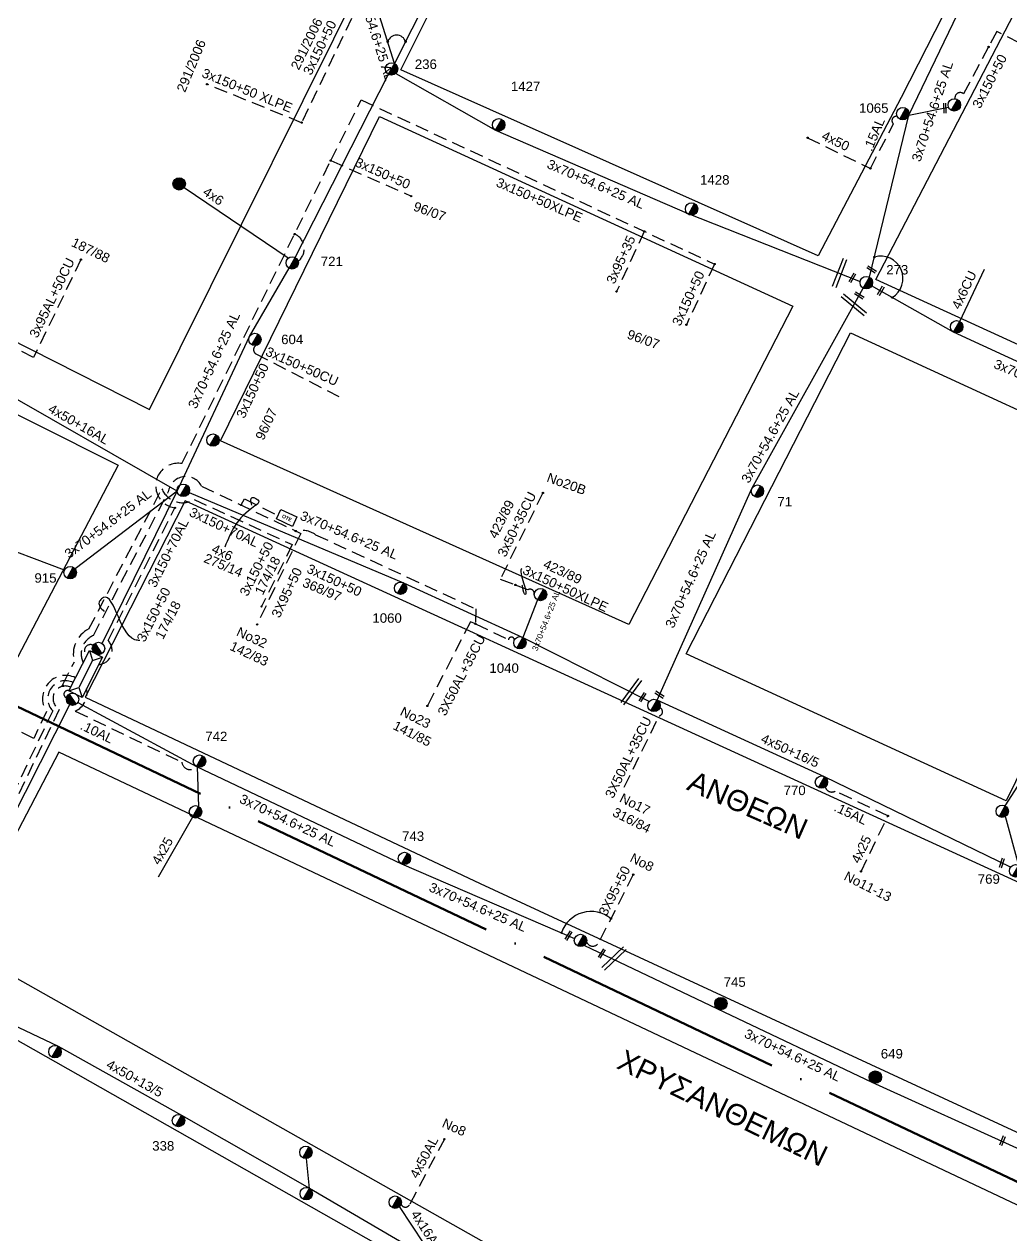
# Model space of a CAD drawing. Header units: millimetres. Extents: x 1020 to 3238, y 796 to 1818.
# Drawn here: x 1740.6 to 1928.1, y 1105.9 to 1335.8 of the extents above; entities that cross this region are included whole.
import ezdxf
from ezdxf.enums import TextEntityAlignment as Align

# ---------------------------------------------------------------- set-up
doc = ezdxf.new("R2010")
doc.units = ezdxf.units.MM
doc.linetypes.add('ACAD_ISO04W100', pattern=[30, 24, -3, 0, -3])
doc.linetypes.add('DASHED', pattern=[19.05, 12.7, -6.35])
for name, color, linetype, lineweight in [('.10AL', 7, 'Continuous', 30), ('.15', 7, 'Continuous', 30), ('.15AL', 7, 'DASHED', 30), ('3x150+50', 7, 'Continuous', 30), ('3x150+50 XLPE', 7, 'SYN_LINE', 30), ('3x150+70AL', 7, 'DASHED', 30), ('3x70+54.6+25 AL', 7, 'SYN_LINE', 30), ('3x95+35', 7, 'Continuous', 30), ('3X95+50', 7, 'Continuous', 30), ('3x95AL+50CU', 7, 'Continuous', 30), ('4x16AL', 7, 'Continuous', 30), ('4x25', 7, 'Continuous', 30), ('4x50', 7, 'Continuous', 30), ('4x50+13_5', 7, 'Continuous', 30), ('4x50+16_5', 7, 'Continuous', 30), ('4x50+16AL', 7, 'Continuous', 30), ('4x50AL', 7, 'Continuous', 30), ('4x6', 7, 'SYN_LINE', 30), ('4x6CU', 7, 'Continuous', 30), ('Υπόβαθρο ΔΕΗ', 7, 'Continuous', 30)]:
    doc.layers.add(name, color=color, linetype=linetype, lineweight=lineweight)
for name, color, linetype in [('3x50+35CU', 7, 'Continuous'), ('3X50AL+35CU', 7, 'Continuous'), ('Pillar OTE', 7, 'Continuous'), ('text οδών', 7, 'Continuous'), ('text_kalodion', 7, 'Continuous'), ('Καλώδια ΧΤ   3x150AL+50XLPE', 7, 'DASHED'), ('Μηχανική τομή', 7, 'Continuous'), ('Στύλος Ξύλινος', 7, 'Continuous'), ('Στύλος Ξύλινος @ 1', 7, 'Continuous'), ('Στύλος ΦΜ', 7, 'Continuous'), ('Στύλος ΦΜ @ 1', 7, 'Continuous'), ('Συνδέσεις', 7, 'Continuous'), ('Τομή', 7, 'Continuous'), ('Υποσταθμός εναέριος 2 στύλων', 7, 'Continuous'), ('Υποσταθμός πόλεως', 7, 'Continuous')]:
    doc.layers.add(name, color=color, linetype=linetype)
doc.styles.add('arial', font='arial.ttf')
doc.styles.get("Standard").update_dxf_attribs({"font": 'arial.ttf'})
doc.linetypes.add('SYN_LINE', pattern='A,0.5,-0.0001,["/\\/\\/\\/",Standard,S=0.1,R=0,X=0,Y=-0.05],-0.25', length=0.7501)

# ---------------------------------------------------------------- blocks, each defined once
blk = doc.blocks.new('ΥΠΑΡΧΩΝ ΤΣΙΜΕΝΤΕΝΙΟΣ ΣΤΥΛΟΣ')
at = {"layer": 'Στύλος ΦΜ'}
blk.add_hatch(color=7, dxfattribs=at).paths.add_polyline_path([(-1.29, -2.28, 0.574793), (2.62, 0, 0.268822), (1.3, 2.27)])
at = {"layer": 'Στύλος ΦΜ', "color": 7}
blk.add_line((-1.29, -2.28), (1.3, 2.27), dxfattribs=at)
blk.add_circle((0, 0), 2.62, dxfattribs=at)
at = {"layer": 'Στύλος ΦΜ', "flags": 4}
for tag, p in [('ΑΡΙΘΜΟΣ', (-4.68, 8.05)), ('ΤΥΠΟΣ', (-4.91, 3.03))]:
    blk.add_attdef(tag, p, '', height=4, dxfattribs=at)
blk = doc.blocks.new('ΥΠΑΡΧΩΝ ΞΥΛΙΝΟΣ ΣΤΥΛΟΣ')
at = {"layer": 'Στύλος Ξύλινος'}
h = blk.add_hatch(color=7, dxfattribs=at)
h.paths.add_polyline_path([(-2.62, 0, 0.270008), (-1.29, -2.28), (1.3, 2.27, 0.576266)])
h.paths.add_polyline_path([(-1.29, -2.28, 0.574793), (2.62, 0, 0.268822), (1.3, 2.27)])
at = {"layer": 'Στύλος Ξύλινος', "color": 7}
blk.add_line((-1.29, -2.28), (1.3, 2.27), dxfattribs=at)
blk.add_circle((0, 0), 2.62, dxfattribs=at)
at = {"layer": 'Στύλος Ξύλινος', "flags": 4}
for tag, p in [('ΑΡΙΘΜΟΣ', (-4.91, 8.6)), ('ΤΥΠΟΣ', (-4.85, 3.39))]:
    blk.add_attdef(tag, p, '', height=4, dxfattribs=at)
blk = doc.blocks.new('ΥΠΟΣΤΑΘΜΟΣ ΕΝΑΕΡΙΟΣ ΕΠΙ 2 ΣΤΥΛΩΝ')
at = {"layer": 'Υποσταθμός εναέριος 2 στύλων', "linetype": 'Continuous'}
for points in [[(-11.97, -2.11, 0.574793), (-8.45, -0.07, 0.268822), (-9.64, 1.98)], [(9.68, -2.15, 0.574793), (13.19, -0.1, 0.268822), (12.01, 1.95)]]:
    blk.add_hatch(color=256, dxfattribs=at).paths.add_polyline_path(points)
for p, q in [((-11.97, -2.11), (-9.64, 1.98)), ((9.68, -2.15), (12.01, 1.95))]:
    blk.add_line(p, q, dxfattribs=at)
for centre in [(-10.81, -0.07), (10.84, -0.1)]:
    blk.add_circle(centre, 2.36, dxfattribs=at)
at = {"layer": 'Υποσταθμός πόλεως', "linetype": 'Continuous', "ltscale": 40}
blk.add_lwpolyline([(-8.57, 2.82), (8.57, 2.82), (8.57, -2.82), (-8.57, -2.82)], close=True, dxfattribs=at)
for points in [[(-5.75, 0), (-8.57, 2.82)], [(-8.57, -2.82), (-5.75, 0)], [(-5.75, 0), (5.75, 0)], [(5.75, 0), (8.57, 2.82)], [(8.57, -2.82), (5.75, 0)]]:
    blk.add_lwpolyline(points, dxfattribs=at)
at = {"layer": 'Υποσταθμός εναέριος 2 στύλων', "ltscale": 40, "flags": 1}
for tag, p in [('ΜΕΤΑΣΧΗΜΑΤΙΣΜΟΣ', (14.09, 2.51)), ('ΙΣΧΥΣ', (14.07, -0.28)), ('ΑΡΙΘΜΟΣ', (14.19, -3))]:
    blk.add_attdef(tag, p, '', height=1.8, dxfattribs=at)
blk = doc.blocks.new('_ΣΥΝΔΕΣΗ')
at = {"layer": 'Συνδέσεις', "linetype": 'SYN_LINE', "ltscale": 40}
blk.add_hatch(color=256, dxfattribs=at).paths.add_polyline_path([(0.5, -0.01, 1), (-0.5, -0.01, 1)])
at = {"layer": 'Συνδέσεις'}
blk.add_circle((0, -0.01), 0.5, dxfattribs=at)
blk = doc.blocks.new('ΤΟΜΗ')
at = {"layer": 'Τομή', "ltscale": 40}
for p, q in [((-5.68, 0), (17.06, 0)), ((-5.68, -2.77), (17.06, -2.77))]:
    blk.add_line(p, q, dxfattribs=at)
blk = doc.blocks.new('ΜΗΧΑΝΙΚΗ ΤΟΜΗ')
at = {"layer": 'Μηχανική τομή', "ltscale": 40}
for p, q in [((-1.89, 0.78), (5.68, 0.78)), ((-1.89, -0.78), (5.68, -0.78))]:
    blk.add_line(p, q, dxfattribs=at)
blk = doc.blocks.new('PILLAR ΟΤΕ')
at = {"layer": 'Pillar OTE', "ltscale": 40}
blk.add_lwpolyline([(-3.31, 2.02), (3.39, 2.02), (3.39, -1.99), (-3.31, -1.99)], close=True, dxfattribs=at)
at = {"layer": 'Pillar OTE', "insert": (-1.81, 0.71), "char_height": 1.3575, "width": 109.961, "attachment_point": 1}
blk.add_mtext('{\\fArial|b1|i0|c161|p34;OTE}', dxfattribs=at)

msp = doc.modelspace()

# ---------------------------------------------------------------- hatches: boundary and pattern name
at = {"layer": 'Pillar OTE', "ltscale": 40}
h = msp.add_hatch(color=256, dxfattribs=at)
h.dxf.hatch_style = 1
h.paths.add_polyline_path([(1748.12, 1210.03), (1747.91, 1210.39), (1747.76, 1210)])

# ---------------------------------------------------------------- linework, layer by layer
at = {"layer": '.10AL', "color": 2, "linetype": 'DASHED', "lineweight": -3, "ltscale": 0.2}
msp.add_lwpolyline([(1752.43, 1209.59, -0.352494), (1750.28, 1205.34), (1770.53, 1195.63, 0.670414), (1773.3, 1194.82, 70.860368)], format="xyb", dxfattribs=at)
at = {"layer": '.15', "color": 5, "linetype": 'DASHED', "lineweight": -3, "ltscale": 0.2}
msp.add_lwpolyline([(1749.89, 1210.77, 0.83506), (1745.99, 1205.38), (1734.98, 1182.36, 0.303494), (1730.66, 1175.05), (1719.31, 1152.99), (1719.84, 1150.52), (1701.91, 1116.57), (1694.31, 1120.39, 0.277377), (1692.79, 1120.28)], format="xyb", dxfattribs=at)
at = {"layer": '.15AL', "color": 62, "linetype": 'DASHED', "lineweight": -3, "ltscale": 0.2}
msp.add_lwpolyline([(1901.37, 1308.4), (1905.74, 1316.87, -0.762182), (1906.48, 1318.29, 1.90233)], format="xyb", dxfattribs=at)
at = {"layer": '.15AL', "color": 27, "linetype": 'DASHED', "lineweight": -3, "ltscale": 0.2}
msp.add_lwpolyline([(1904.72, 1185.42), (1894.68, 1190.13, -0.490117), (1892.8, 1190.92, 144.126679)], format="xyb", dxfattribs=at)
at = {"layer": '3x150+50', "color": 2, "linetype": 'DASHED', "lineweight": -3, "ltscale": 0.2}
msp.add_lwpolyline([(1832.15, 1375.36), (1830.36, 1376.25), (1818.78, 1352.92), (1812.84, 1356.12), (1807.43, 1345.96, -0.735674), (1804.41, 1340.33), (1793.28, 1317.09)], format="xyb", dxfattribs=at)
at = {"layer": '3x150+50', "color": 62, "linetype": 'DASHED', "lineweight": -3, "ltscale": 0.2}
msp.add_lwpolyline([(1923.84, 1331.48), (1919.07, 1322.58, 0.697102), (1917.46, 1321.63, -0.925044)], format="xyb", dxfattribs=at)
at = {"layer": '3x150+50', "color": 1, "linetype": 'DASHED', "lineweight": -3, "ltscale": 0.2}
for points in [[(1769.22, 1243.94, -1.018818), (1770.55, 1252.33), (1798.81, 1309.89)], [(1791.96, 1295.94, -0.563426), (1792.64, 1290.77, -3.533595)]]:
    msp.add_lwpolyline(points, format="xyb", dxfattribs=at)
for points in [[(1798.81, 1309.89), (1814.11, 1303.15)], [(1871.76, 1290.24), (1866.42, 1278.72)]]:
    msp.add_lwpolyline(points, dxfattribs=at)
at = {"layer": '3x150+50', "color": 85, "linetype": 'DASHED', "lineweight": -3, "ltscale": 0.2}
msp.add_lwpolyline([(1800.45, 1265.01), (1784.67, 1273.13, -0.561274), (1784.56, 1274.75, -2.073271)], format="xyb", dxfattribs=at)
at = {"layer": '3x150+50', "color": 133, "linetype": 'DASHED', "lineweight": -3, "ltscale": 0.2}
msp.add_lwpolyline([(1750.33, 1211.67, 0.767881), (1744.81, 1205.25), (1742.38, 1200.16), (1655.88, 1241.78, 0.576783), (1654.64, 1243.36)], format="xyb", dxfattribs=at)
at = {"layer": '3x150+50', "color": 27, "linetype": 'DASHED', "lineweight": -3, "ltscale": 0.2}
for points in [[(1792.16, 1239.54, -0.214139), (1795.94, 1238.84), (1826.37, 1224.76), (1826.32, 1221.93)], [(1837.51, 1227.63, 0.598606), (1836.25, 1228.36), (1833.92, 1229.28)], [(1826.32, 1221.93), (1832.6, 1218.9, -0.916546), (1833.72, 1218.87, -7.381903)]]:
    msp.add_lwpolyline(points, format="xyb", dxfattribs=at)
at = {"layer": '3x150+50', "color": 6, "linetype": 'DASHED', "lineweight": -3, "ltscale": 0.2}
msp.add_lwpolyline([(1749.46, 1209.87, 0.961246), (1747.23, 1205.67), (1735.72, 1181.59, 0.328538), (1731.68, 1174.84), (1721.87, 1155.8, 0.293835), (1721.32, 1154.43)], format="xyb", dxfattribs=at)
at = {"layer": '3x150+50', "color": 133, "linetype": 'DASHED', "lineweight": -3, "ltscale": 0.2}
msp.add_arc((1753.18, 1216.79), 1.17, 64.0777, 232.0934, dxfattribs=at)
at = {"layer": '3x150+50', "color": 30, "linetype": 'DASHED', "lineweight": -3, "ltscale": 0.2}
msp.add_arc((1748.83, 1208.54), 0.71, 69.7668, 253.4874, dxfattribs=at)
at = {"layer": '3x150+50 XLPE', "color": 2, "linetype": 'DASHED', "lineweight": -3, "ltscale": 0.2}
msp.add_lwpolyline([(1793.28, 1317.09), (1775.32, 1324.39)], dxfattribs=at)
at = {"layer": '3x150+50 XLPE', "color": 1, "linetype": 'DASHED', "lineweight": -3, "ltscale": 0.2}
msp.add_lwpolyline([(1798.81, 1309.89), (1804.61, 1321.41), (1871.76, 1290.24)], dxfattribs=at)
at = {"layer": '3x150+70AL', "color": 27, "linetype": 'DASHED', "lineweight": -3, "ltscale": 0.2}
msp.add_lwpolyline([(1751.78, 1214.52, -0.428309), (1753.73, 1219.7), (1767.96, 1246.95, -0.738329), (1774.28, 1248.06), (1793.11, 1239.09)], format="xyb", dxfattribs=at)
at = {"layer": '3x150+70AL', "color": 1, "linetype": 'DASHED', "lineweight": -3, "ltscale": 0.2}
msp.add_lwpolyline([(1754.77, 1214.19, 0.636051), (1756.52, 1218.74), (1769.22, 1243.94)], format="xyb", dxfattribs=at)
at = {"layer": '3x50+35CU', "color": 27, "linetype": 'DASHED', "lineweight": -3, "ltscale": 0.2}
msp.add_lwpolyline([(1839.14, 1246.77), (1831.05, 1230.42), (1833.92, 1229.28)], dxfattribs=at)
at = {"layer": '3X50AL+35CU', "color": 27, "linetype": 'DASHED', "lineweight": -3, "ltscale": 0.2}
msp.add_lwpolyline([(1826.32, 1221.93), (1825.36, 1222.29), (1817.18, 1206.32)], dxfattribs=at)
msp.add_lwpolyline([(1854.6, 1190.88), (1861.22, 1204.41, 0.743436), (1861.35, 1205.98, 25.768252)], format="xyb", dxfattribs=at)
at = {"layer": '3x70+54.6+25 AL', "color": 27, "linetype": 'SYN_LINE', "lineweight": -3, "ltscale": 17}
msp.add_lwpolyline([(1830.81, 1367.76), (1810.97, 1328.32), (1806.67, 1341.89)], dxfattribs=at)
at = {"layer": '3x70+54.6+25 AL', "color": 62, "linetype": 'SYN_LINE', "lineweight": -3, "ltscale": 20}
for points in [[(1901.19, 1287.73), (1908.67, 1318.51), (1926.35, 1355.22)], [(1968.68, 1255.24), (1933.26, 1269.92), (1917.18, 1277.3), (1901.61, 1286.09)], [(1964.41, 1107.6), (1929.87, 1122.03), (1901.73, 1134.79), (1872.39, 1148.75), (1846.99, 1160.83)]]:
    msp.add_lwpolyline(points, dxfattribs=at)
at = {"layer": '3x70+54.6+25 AL', "color": 1, "linetype": 'SYN_LINE', "lineweight": -3, "ltscale": 20}
for points in [[(1792.08, 1291.48), (1809.81, 1326.28)], [(1811.2, 1326.44), (1830.16, 1315.66), (1866.54, 1299.89), (1899.45, 1286.93)]]:
    msp.add_lwpolyline(points, dxfattribs=at)
at = {"layer": '3x70+54.6+25 AL', "color": 62, "linetype": 'SYN_LINE', "lineweight": -3, "ltscale": 10}
msp.add_lwpolyline([(1908.67, 1318.51), (1916.23, 1320.02)], dxfattribs=at)
at = {"layer": '3x70+54.6+25 AL', "color": 85, "linetype": 'SYN_LINE', "lineweight": -3, "ltscale": 20}
for points in [[(1755.4, 1218.16), (1769.65, 1247.08), (1783.37, 1276.45), (1790.92, 1289.44)], [(1769.65, 1247.08), (1750.23, 1232.37)], [(1771.9, 1246.84), (1812.68, 1229.69), (1835.35, 1219.34), (1859.37, 1207.18)], [(1748.23, 1232.1), (1733.39, 1237.69)]]:
    msp.add_lwpolyline(points, dxfattribs=at)
at = {"layer": '3x70+54.6+25 AL', "color": 27, "linetype": 'SYN_LINE', "lineweight": -3, "ltscale": 20}
msp.add_lwpolyline([(1860.84, 1207.43), (1878.86, 1247.64), (1900.03, 1285.68)], dxfattribs=at)
at = {"layer": '3x70+54.6+25 AL', "color": 133, "linetype": 'SYN_LINE', "lineweight": -3, "ltscale": 20}
msp.add_lwpolyline([(1927.01, 1187.33), (1936.37, 1201.92), (1953.16, 1235.35), (1969.19, 1253.78)], dxfattribs=at)
at = {"layer": '3x70+54.6+25 AL', "color": 27, "linetype": 'SYN_LINE', "lineweight": -3, "ltscale": 10}
msp.add_lwpolyline([(1838.1, 1226.44), (1835.35, 1219.34)], dxfattribs=at)
at = {"layer": '3x70+54.6+25 AL', "color": 2, "linetype": 'SYN_LINE', "lineweight": -3, "ltscale": 20}
msp.add_lwpolyline([(1750.78, 1206.98), (1773.3, 1194.82), (1812.25, 1176.33), (1845.17, 1162.15)], dxfattribs=at)
at = {"layer": '3x70+54.6+25 AL', "color": 2, "linetype": 'SYN_LINE', "lineweight": -3, "ltscale": 7}
msp.add_lwpolyline([(1773.46, 1194.74), (1773.71, 1187.24)], dxfattribs=at)
at = {"layer": '3x70+54.6+25 AL', "color": 133, "linetype": 'SYN_LINE', "lineweight": -3, "ltscale": 10}
msp.add_lwpolyline([(1929.56, 1176.03), (1927.06, 1185.32)], dxfattribs=at)
at = {"layer": '3x70+54.6+25 AL', "color": 30, "linetype": 'SYN_LINE', "lineweight": -3, "ltscale": 5}
msp.add_lwpolyline([(1794.77, 1114.69), (1794.23, 1120.37)], dxfattribs=at)
at = {"layer": '3x95+35', "color": 62, "linetype": 'DASHED', "lineweight": -3, "ltscale": 0.2}
msp.add_lwpolyline([(1939.87, 1327.11), (1925.42, 1334.41), (1923.84, 1331.48)], dxfattribs=at)
at = {"layer": '3x95+35', "color": 1, "linetype": 'DASHED', "lineweight": -3, "ltscale": 0.2}
msp.add_lwpolyline([(1858.41, 1296.44), (1853.13, 1285)], dxfattribs=at)
at = {"layer": '3X95+50', "color": 27, "linetype": 'DASHED', "lineweight": -3, "ltscale": 0.2}
msp.add_lwpolyline([(1793.11, 1239.09), (1784.84, 1221.8)], dxfattribs=at)
at = {"layer": '3X95+50', "color": 2, "linetype": 'DASHED', "lineweight": -3, "ltscale": 0.2}
msp.add_lwpolyline([(1856.31, 1174.28), (1849.75, 1161.38, -0.653979), (1847.44, 1161.51, -1.075414)], format="xyb", dxfattribs=at)
at = {"layer": '3x95AL+50CU', "color": 85, "linetype": 'DASHED', "lineweight": -3, "ltscale": 0.2}
msp.add_lwpolyline([(1751.34, 1291.09), (1742.36, 1272.51), (1728.79, 1279.4, -1.023751), (1723.49, 1282.16, 2.291303)], format="xyb", dxfattribs=at)
at = {"layer": '4x16AL', "color": 30, "lineweight": -3, "ltscale": 0.2}
msp.add_lwpolyline([(1818.89, 1100.61), (1811.92, 1111.24)], dxfattribs=at)
at = {"layer": '4x25', "color": 2, "linetype": 'SYN_LINE', "lineweight": -3, "ltscale": 15}
msp.add_lwpolyline([(1772.54, 1185.19), (1766.05, 1173.81)], dxfattribs=at)
at = {"layer": '4x25', "color": 27, "linetype": 'DASHED', "lineweight": -3, "ltscale": 0.2}
msp.add_lwpolyline([(1899.59, 1174.89), (1904.72, 1185.42)], dxfattribs=at)
at = {"layer": '4x50', "color": 62, "linetype": 'DASHED', "lineweight": -3, "ltscale": 0.2}
msp.add_lwpolyline([(1889.43, 1314.23), (1901.37, 1308.4)], dxfattribs=at)
at = {"layer": '4x50+13_5', "color": 30, "lineweight": -3, "ltscale": 0.2}
msp.add_lwpolyline([(1723.05, 1153.01), (1747.01, 1141.67), (1770.47, 1128.58), (1794.76, 1114.7), (1818.89, 1100.61), (1845.99, 1084.81)], dxfattribs=at)
at = {"layer": '4x50+16_5', "color": 27, "lineweight": -3, "ltscale": 0.2}
msp.add_lwpolyline([(1928.02, 1175.69), (1892.66, 1192.87), (1860.84, 1207.43)], dxfattribs=at)
at = {"layer": '4x50+16AL', "color": 85, "lineweight": -3, "ltscale": 0.2}
msp.add_lwpolyline([(1769.65, 1247.08), (1733.52, 1267.74), (1696.99, 1285.71), (1677.74, 1293.94)], dxfattribs=at)
at = {"layer": '4x50AL', "color": 30, "lineweight": -3, "ltscale": 0.2}
msp.add_lwpolyline([(1749.21, 1206.54), (1735.12, 1178.85)], dxfattribs=at)
at = {"layer": '4x50AL', "color": 30, "linetype": 'DASHED', "lineweight": -3, "ltscale": 0.2}
msp.add_lwpolyline([(1820.42, 1124.04), (1813.77, 1111.58, -0.655616), (1812.2, 1111.7, -0.537254)], format="xyb", dxfattribs=at)
at = {"layer": '4x6', "color": 1, "linetype": 'SYN_LINE', "lineweight": -3, "ltscale": 20}
msp.add_lwpolyline([(1790.72, 1291.35), (1770.96, 1304.74)], dxfattribs=at)
at = {"layer": '4x6', "color": 27, "linetype": 'DASHED', "lineweight": -3, "ltscale": 0.2}
msp.add_lwpolyline([(1781.79, 1244.48), (1782.44, 1245.64), (1788.51, 1242.61)], dxfattribs=at)
at = {"layer": '4x6CU', "color": 62, "linetype": 'SYN_LINE', "lineweight": -3, "ltscale": 10}
msp.add_lwpolyline([(1918.34, 1279.35), (1923.03, 1289.26)], dxfattribs=at)
at = {"layer": 'Pillar OTE', "ltscale": 40}
msp.add_lwpolyline([(1747.76, 1210), (1747.91, 1210.39), (1748.12, 1210.03), (1747.76, 1210)], dxfattribs=at)
at = {"layer": 'Καλώδια ΧΤ   3x150AL+50XLPE', "color": 6, "linetype": 'DASHED', "lineweight": -3, "ltscale": 0.2}
msp.add_lwpolyline([(1747.91, 1210.39), (1750.11, 1214.7, -0.362212), (1752.85, 1220.93), (1766.74, 1247.54, 0.453182), (1772.86, 1245.5), (1791.52, 1236.96), (1785.66, 1225.2)], format="xyb", dxfattribs=at)
at = {"layer": 'Υπόβαθρο ΔΕΗ', "color": 1, "linetype": 'ACAD_ISO04W100', "lineweight": 50, "ltscale": 2}
msp.add_lwpolyline([(2897.66, 1801.46), (2899.37, 1753.84), (2811.49, 1635.31), (2792.55, 1614.57), (2757.37, 1549.51), (2665.72, 1495.01), (2560.71, 1451.54), (2481.37, 1390.44), (2388.44, 1347.03), (2262.24, 1330.19), (2197.17, 1327.65), (2179.45, 1318.84), (2139.09, 1283.92), (2119.89, 1261.32), (2078.79, 1160.44), (2035.44, 1084.11), (1936.96, 1112.27), (1734.05, 1208.64), (1538.56, 1301.42), (1499.15, 1214.88), (1220.66, 1365.27), (1101.95, 1134.49), (1047.96, 1156.8)], dxfattribs=at)
at = {"layer": 'Υπόβαθρο ΔΕΗ', "color": 7, "lineweight": -3}
for points in [[(1727.68, 1397), (1682.97, 1303.82), (1764.4, 1262.59), (1811.08, 1356.5)], [(1845.11, 1393.03), (1924.81, 1356.43), (1907.24, 1321.89), (1891.46, 1291.79), (1812.14, 1327.1)], [(1936.01, 1351.86), (1994.98, 1327.57), (1962.01, 1260.05), (1902.4, 1287.3)], [(1808.09, 1318.29), (1886.64, 1282.24), (1855.46, 1221.79), (1777.9, 1256.64)], [(1677.83, 1292.45), (1758.44, 1252.05), (1738.66, 1214.31), (1659.63, 1252.51)], [(1897.57, 1277.2), (1957.35, 1249.71), (1935.93, 1206.09), (1927.2, 1188.31), (1866.37, 1216.24)], [(1771.13, 1245.26), (1752.16, 1207.96), (1827.25, 1172.6), (1965.33, 1108.68), (1985.92, 1121.6), (1998.97, 1129.29), (2004.17, 1138.65)], [(1747.13, 1197.53), (1727.96, 1160.89), (1888.12, 1070.56), (1921.33, 1052.01), (1930.99, 1052.86), (1933.38, 1060.47), (1943.91, 1081.09), (1948.7, 1087.96), (1951.87, 1092.15), (1954.52, 1094.79), (1954.52, 1099.58)], [(1723.42, 1151.74), (1704.4, 1115.24), (1909.94, 1002.25), (1923.92, 1038.1)]]:
    msp.add_lwpolyline(points, close=True, dxfattribs=at)
at = {"layer": 'Υπόβαθρο ΔΕΗ', "lineweight": -3}
for centre, radius, start, end in [((1811.35, 1331.93), 1.78, 17.1174, 162.4295), ((1903.32, 1287.5), 4.24, 301.3589, 106.3422), ((1848.28, 1161.39), 5.89, 50.1691, 161.8214)]:
    msp.add_arc(centre, radius, start, end, dxfattribs=at)
at = {"layer": 'Υπόβαθρο ΔΕΗ', "color": 7, "lineweight": -3}
for points in [[(1783.8, 1244.42), (1783.89, 1245.9), (1785.14, 1245.19), (1784.4, 1244.29), (1780.64, 1240.56), (1778.68, 1236.5)], [(1762.55, 1218.72), (1761.62, 1218.89), (1755.24, 1226.65), (1754.8, 1226.01), (1755.76, 1224.26)]]:
    msp.add_spline(points, degree=3, dxfattribs=at)
msp.add_open_spline([(1835.14, 1232.35), (1834.63, 1232.32), (1835.65, 1229.25), (1836.09, 1227.32), (1835.48, 1227.42), (1835.21, 1229.31), (1835.21, 1229.28)], degree=3, dxfattribs=at)

# ---------------------------------------------------------------- block references
at = {"layer": 'Pillar OTE', "xscale": 0.5, "yscale": 0.5, "zscale": 0.5, "rotation": 334.5259011424099}
msp.add_blockref('PILLAR ΟΤΕ', (1790.43, 1242.03), dxfattribs=at)
at = {"layer": 'Μηχανική τομή', "lineweight": -3, "xscale": 0.2499999999999677, "yscale": 0.2499999999999677, "zscale": 0.2499999999999677}
for p, rotation in [((1915.49, 1320.32), 271.306975618035), ((1901.21, 1289.5), 327.974140063284), ((1898.15, 1287.98), 239.4850381586244), ((1903.57, 1285.53), 239.4850381586244), ((1898.86, 1284.55), 327.974140063284), ((1858.27, 1208.37), 237.4440693453688), ((1860.89, 1208.74), 327.974140063284), ((1926.47, 1176.92), 251.2307185328083), ((1844.23, 1163.09), 237.4440693453688), ((1850.55, 1159.69), 237.4440693453688), ((1926.63, 1124.13), 247.5537737864519)]:
    msp.add_blockref('ΜΗΧΑΝΙΚΗ ΤΟΜΗ', p, dxfattribs=dict(at, rotation=rotation))
at = {"layer": 'Στύλος Ξύλινος @ 1', "lineweight": -3, "ltscale": 40, "xscale": 0.4499999999997534, "yscale": 0.4499999999997534, "zscale": 0.4499999999997534}
msp.add_blockref('ΥΠΑΡΧΩΝ ΞΥΛΙΝΟΣ ΣΤΥΛΟΣ', (1770.02, 1305.46), dxfattribs=at)
at = {"layer": 'Στύλος Ξύλινος @ 1', "lineweight": -3, "ltscale": 40}
ref = msp.add_blockref('ΥΠΑΡΧΩΝ ΞΥΛΙΝΟΣ ΣΤΥΛΟΣ', (1872.97, 1149.78), dxfattribs=dict(at, xscale=0.4499999999996234, yscale=0.4499999999996234, zscale=0.4499999999996234))
ref.add_attrib('ΤΥΠΟΣ', '745', (1873.49, 1152.97), dxfattribs={"layer": 'Στύλος Ξύλινος', "height": 1.8, "flags": 4})
ref = msp.add_blockref('ΥΠΑΡΧΩΝ ΞΥΛΙΝΟΣ ΣΤΥΛΟΣ', (1902.31, 1135.82), dxfattribs=dict(at, xscale=0.4499999999996234, yscale=0.4499999999996234, zscale=0.4499999999996234))
ref.add_attrib('ΤΥΠΟΣ', '649', (1903.35, 1139.36), dxfattribs={"layer": 'Στύλος Ξύλινος', "height": 1.8, "flags": 4})
at = {"layer": 'Στύλος ΦΜ @ 1', "lineweight": -3, "ltscale": 40}
ref = msp.add_blockref('ΥΠΑΡΧΩΝ ΤΣΙΜΕΝΤΕΝΙΟΣ ΣΤΥΛΟΣ', (1810.39, 1327.3), dxfattribs=dict(at, xscale=0.449999999999903, yscale=0.449999999999903, zscale=0.449999999999903))
ref.add_attrib('ΤΥΠΟΣ', '236', (1814.8, 1327.3), dxfattribs={"layer": 'Στύλος ΦΜ', "height": 1.8, "flags": 4})
ref = msp.add_blockref('ΥΠΑΡΧΩΝ ΤΣΙΜΕΝΤΕΝΙΟΣ ΣΤΥΛΟΣ', (1830.74, 1316.68), dxfattribs=dict(at, xscale=0.4499999999999818, yscale=0.4499999999999818, zscale=0.4499999999999818))
ref.add_attrib('ΤΥΠΟΣ', '1427', (1833.05, 1323.09), dxfattribs={"layer": 'Στύλος ΦΜ', "height": 1.8, "flags": 4})
ref = msp.add_blockref('ΥΠΑΡΧΩΝ ΤΣΙΜΕΝΤΕΝΙΟΣ ΣΤΥΛΟΣ', (1907.53, 1318.81), dxfattribs=dict(at, xscale=0.4500000000000296, yscale=0.4500000000000296, zscale=0.4500000000000296))
ref.add_attrib('ΤΥΠΟΣ', '1065', (1899.22, 1318.97), dxfattribs={"layer": 'Στύλος ΦΜ', "height": 1.8, "flags": 4})
for p, xscale, yscale, zscale in [((1917.32, 1320.46), 0.4500000000000296, 0.4500000000000296, 0.4500000000000296), ((1917.76, 1278.33), 0.4500000000000842, 0.4500000000000842, 0.4500000000000842), ((1776.45, 1256.8), 0.4500000000000842, 0.4500000000000842, 0.4500000000000842), ((1770.81, 1247.27), 0.4500000000000842, 0.4500000000000842, 0.4500000000000842), ((1838.68, 1227.47), 0.4500000000000842, 0.4500000000000842, 0.4500000000000842), ((1860.25, 1206.41), 0.4500000000000842, 0.4500000000000842, 0.4500000000000842), ((1773.12, 1186.21), 0.4500000000000842, 0.4500000000000842, 0.4500000000000842), ((1926.43, 1186.31), 0.4500000000000842, 0.4500000000000842, 0.4500000000000842), ((1846.29, 1161.78), 0.4500000000000842, 0.4500000000000842, 0.4500000000000842), ((1746.42, 1140.65), 0.4500000000000842, 0.4500000000000842, 0.4500000000000842), ((1794.1, 1121.54), 0.4500000000000842, 0.4500000000000842, 0.4500000000000842), ((1794.17, 1113.68), 0.4500000000000842, 0.4500000000000842, 0.4500000000000842), ((1811.08, 1112.07), 0.4500000000000842, 0.4500000000000842, 0.4500000000000842)]:
    msp.add_blockref('ΥΠΑΡΧΩΝ ΤΣΙΜΕΝΤΕΝΙΟΣ ΣΤΥΛΟΣ', p, dxfattribs=dict(at, xscale=xscale, yscale=yscale, zscale=zscale))
ref = msp.add_blockref('ΥΠΑΡΧΩΝ ΤΣΙΜΕΝΤΕΝΙΟΣ ΣΤΥΛΟΣ', (1867.39, 1300.7), dxfattribs=dict(at, xscale=0.4499999999999818, yscale=0.4499999999999818, zscale=0.4499999999999818))
ref.add_attrib('ΤΥΠΟΣ', '1428', (1869.01, 1305.33), dxfattribs={"layer": 'Στύλος ΦΜ', "height": 1.8, "flags": 4})
ref = msp.add_blockref('ΥΠΑΡΧΩΝ ΤΣΙΜΕΝΤΕΝΙΟΣ ΣΤΥΛΟΣ', (1791.5, 1290.46), dxfattribs=dict(at, xscale=0.4500000000000842, yscale=0.4500000000000842, zscale=0.4500000000000842))
ref.add_attrib('ΤΥΠΟΣ', '721', (1796.93, 1289.85), dxfattribs={"layer": 'Στύλος ΦΜ', "height": 1.8, "flags": 4})
ref = msp.add_blockref('ΥΠΑΡΧΩΝ ΤΣΙΜΕΝΤΕΝΙΟΣ ΣΤΥΛΟΣ', (1900.61, 1286.71), dxfattribs=dict(at, xscale=0.4500000000000842, yscale=0.4500000000000842, zscale=0.4500000000000842))
ref.add_attrib('ΤΥΠΟΣ', '273', (1904.38, 1288.26), dxfattribs={"layer": 'Στύλος ΦΜ', "height": 1.8, "flags": 4})
ref = msp.add_blockref('ΥΠΑΡΧΩΝ ΤΣΙΜΕΝΤΕΝΙΟΣ ΣΤΥΛΟΣ', (1784.42, 1275.92), dxfattribs=dict(at, xscale=0.4500000000000842, yscale=0.4500000000000842, zscale=0.4500000000000842))
ref.add_attrib('ΤΥΠΟΣ', '604', (1789.4, 1275.03), dxfattribs={"layer": 'Στύλος ΦΜ', "height": 1.8, "flags": 4})
ref = msp.add_blockref('ΥΠΑΡΧΩΝ ΤΣΙΜΕΝΤΕΝΙΟΣ ΣΤΥΛΟΣ', (1879.91, 1247.11), dxfattribs=dict(at, xscale=0.4500000000000298, yscale=0.4500000000000298, zscale=0.4500000000000298))
ref.add_attrib('ΤΥΠΟΣ', '71', (1883.71, 1244.21), dxfattribs={"layer": 'Στύλος ΦΜ', "height": 1.8, "flags": 4})
ref = msp.add_blockref('ΥΠΑΡΧΩΝ ΤΣΙΜΕΝΤΕΝΙΟΣ ΣΤΥΛΟΣ', (1749.31, 1231.63), dxfattribs=dict(at, xscale=0.4500000000000842, yscale=0.4500000000000842, zscale=0.4500000000000842))
ref.add_attrib('ΤΥΠΟΣ', '915', (1742.52, 1229.72), dxfattribs={"layer": 'Στύλος ΦΜ', "height": 1.8, "rotation": 360, "flags": 4})
ref = msp.add_blockref('ΥΠΑΡΧΩΝ ΤΣΙΜΕΝΤΕΝΙΟΣ ΣΤΥΛΟΣ', (1812.1, 1228.67), dxfattribs=dict(at, xscale=0.4499999999999681, yscale=0.4499999999999681, zscale=0.4499999999999681))
ref.add_attrib('ΤΥΠΟΣ', '1060', (1806.74, 1222.11), dxfattribs={"layer": 'Στύλος ΦΜ', "height": 1.8, "flags": 4})
ref = msp.add_blockref('ΥΠΑΡΧΩΝ ΤΣΙΜΕΝΤΕΝΙΟΣ ΣΤΥΛΟΣ', (1834.77, 1218.32), dxfattribs=dict(at, xscale=0.4499999999999681, yscale=0.4499999999999681, zscale=0.4499999999999681))
ref.add_attrib('ΤΥΠΟΣ', '1040', (1828.98, 1212.6), dxfattribs={"layer": 'Στύλος ΦΜ', "height": 1.8, "flags": 4})
ref = msp.add_blockref('ΥΠΑΡΧΩΝ ΤΣΙΜΕΝΤΕΝΙΟΣ ΣΤΥΛΟΣ', (1773.88, 1195.84), dxfattribs=dict(at, xscale=0.4500000000000842, yscale=0.4500000000000842, zscale=0.4500000000000842))
ref.add_attrib('ΤΥΠΟΣ', '742', (1774.98, 1199.63), dxfattribs={"layer": 'Στύλος ΦΜ', "height": 1.8, "flags": 4})
ref = msp.add_blockref('ΥΠΑΡΧΩΝ ΤΣΙΜΕΝΤΕΝΙΟΣ ΣΤΥΛΟΣ', (1892.07, 1191.85), dxfattribs=dict(at, xscale=0.4499999999999739, yscale=0.4499999999999739, zscale=0.4499999999999739))
ref.add_attrib('ΤΥΠΟΣ', '770', (1884.88, 1189.38), dxfattribs={"layer": 'Στύλος ΦΜ', "height": 1.8, "flags": 4})
ref = msp.add_blockref('ΥΠΑΡΧΩΝ ΤΣΙΜΕΝΤΕΝΙΟΣ ΣΤΥΛΟΣ', (1812.83, 1177.36), dxfattribs=dict(at, xscale=0.4500000000000842, yscale=0.4500000000000842, zscale=0.4500000000000842))
ref.add_attrib('ΤΥΠΟΣ', '743', (1812.38, 1180.68), dxfattribs={"layer": 'Στύλος ΦΜ', "height": 1.8, "flags": 4})
ref = msp.add_blockref('ΥΠΑΡΧΩΝ ΤΣΙΜΕΝΤΕΝΙΟΣ ΣΤΥΛΟΣ', (1928.97, 1175), dxfattribs=dict(at, xscale=0.4499999999999739, yscale=0.4499999999999739, zscale=0.4499999999999739))
ref.add_attrib('ΤΥΠΟΣ', '769', (1921.78, 1172.54), dxfattribs={"layer": 'Στύλος ΦΜ', "height": 1.8, "flags": 4})
ref = msp.add_blockref('ΥΠΑΡΧΩΝ ΤΣΙΜΕΝΤΕΝΙΟΣ ΣΤΥΛΟΣ', (1769.89, 1127.56), dxfattribs=dict(at, xscale=0.4500000000000842, yscale=0.4500000000000842, zscale=0.4500000000000842))
ref.add_attrib('ΤΥΠΟΣ', '338', (1764.9, 1121.86), dxfattribs={"layer": 'Στύλος ΦΜ', "height": 1.8, "flags": 4})
at = {"layer": 'Συνδέσεις', "lineweight": -3, "xscale": 0.25, "yscale": 0.25, "zscale": 0.25}
for p in [(1809.66, 1332.47), (1813.05, 1332.46), (1923.84, 1331.48), (1775.32, 1324.39), (1793.28, 1317.1), (1889.43, 1314.23), (1798.81, 1309.89), (1901.37, 1308.4), (1814.11, 1303.15), (1791.96, 1295.94), (1858.41, 1296.44), (1751.34, 1291.09), (1871.76, 1290.24), (1902.13, 1291.57), (1853.13, 1285), (1905.52, 1283.88), (1866.42, 1278.72), (1839.14, 1246.78), (1769.22, 1243.94), (1781.8, 1244.48), (1792.16, 1239.54), (1833.92, 1229.29), (1785.66, 1225.2), (1784.84, 1221.81), (1826.32, 1221.94), (1817.18, 1206.32), (1904.72, 1185.43), (1899.59, 1174.89), (1856.32, 1174.28), (1852.06, 1165.92), (1842.68, 1163.23), (1820.42, 1124.04)]:
    msp.add_blockref('_ΣΥΝΔΕΣΗ', p, dxfattribs=at)
at = {"layer": 'Τομή', "lineweight": -3}
for p, xscale, yscale, zscale, rotation in [((1896.33, 1289.69), 0.2499999999999994, 0.2499999999999994, 0.2499999999999994, 248.6868265584955), ((1897.35, 1283.7), 0.2499999999999994, 0.2499999999999994, 0.2499999999999994, 320.6694192169052), ((1854.83, 1208.11), 0.2499999999999995, 0.2499999999999995, 0.2499999999999995, 53.56030405956012), ((1851.38, 1157.59), 0.2499999999999995, 0.2499999999999995, 0.2499999999999995, 43.77163372548266)]:
    msp.add_blockref('ΤΟΜΗ', p, dxfattribs=dict(at, xscale=xscale, yscale=yscale, zscale=zscale, rotation=rotation))
at = {"layer": 'Υποσταθμός εναέριος 2 στύλων', "lineweight": -3, "xscale": 0.4999999999998868, "yscale": 0.4999999999998868, "zscale": 0.4999999999998868, "rotation": 243.0523836354486}
msp.add_blockref('ΥΠΟΣΤΑΘΜΟΣ ΕΝΑΕΡΙΟΣ ΕΠΙ 2 ΣΤΥΛΩΝ', (1752.27, 1212.39), dxfattribs=at)

# ---------------------------------------------------------------- texts
at = {"layer": 'text οδών', "lineweight": -3, "ltscale": 40, "char_height": 2, "width": 13.6816, "attachment_point": 1}
for s, insert, rotation in [('{\\H2x;ΑΝΘΕΩΝ} ', (1867.88, 1194.16), 336.2675), ('{\\H2x;XPYΣANΘEMΩN\\P} ', (1854.68, 1141.2), 334.187)]:
    msp.add_mtext(s, dxfattribs=dict(at, insert=insert, rotation=rotation))
at = {"layer": 'text_kalodion', "linetype": 'Continuous', "lineweight": -3, "ltscale": 0.2}
for s, height, rotation, p in [('3x70+54.6+25 AL', 1.8, 287.5858, (1807.1, 1334.6)), ('3x150+50', 1.8, 64, (1796.73, 1331.34)), ('3x150+50', 1.8, 62.3181, (1924.02, 1324.95)), ('3x150+50 XLPE', 1.8, 337.8887, (1782.95, 1323.23)), ('3x70+54.6+25 AL', 1.8, 71.6072, (1913.15, 1319.24)), ('.15AL', 1.8, 66.8835, (1902.07, 1314.87)), ('4x50', 1.8, 334.2386, (1894.78, 1313.63)), ('3x150+50', 1.8, 336.2383, (1808.71, 1307.49)), ('3x70+54.6+25 AL', 1.8, 336.5609, (1849.21, 1305.44)), ('3x150+50XLPE', 1.8, 336.5609, (1838.48, 1302.42)), ('4x6', 1.8, 325.8755, (1776.53, 1303.14)), ('187/88', 1.8, 334.173, (1753.22, 1292.86)), ('3x95+35', 1.8, 65.2327, (1853.95, 1291.08)), ('3x95AL+50CU', 1.8, 64.1938, (1745.84, 1283.83)), ('3x150+50', 1.8, 65.1289, (1866.76, 1283.73)), ('4x6CU', 1.8, 64.673, (1919.18, 1285.33)), ('3x70+54.6+25 AL', 1.8, 64.9614, (1776.64, 1271.98)), ('3x150+50CU', 1.8, 336.2383, (1793.38, 1270.81)), ('3x70+54.6+25 AL', 1.8, 337.4873, (1934.16, 1267.6)), ('3x150+50', 1.8, 64.9614, (1783.95, 1266.19)), ('3x70+54.6+25 AL', 1.8, 60.9074, (1882.33, 1257.58)), ('4x50+16AL', 1.8, 330.2337, (1750.95, 1259.84)), ('3x70+54.6+25 AL', 1.8, 37.1502, (1756.47, 1240.93)), ('3x50+35CU', 1.8, 63.7114, (1834.18, 1240.82)), ('3x150+70AL', 1.8, 334.5259, (1778.55, 1240.26)), ('3x70+54.6+25 AL', 1.8, 337.1912, (1802.32, 1238.76)), ('3x150+70AL', 1.8, 63.2566, (1767.92, 1235.37)), ('3x150+50', 1.8, 63.2566, (1784.71, 1232.36)), ('3x70+54.6+25 AL', 1.8, 65.8595, (1867.19, 1230.35)), ('4x6', 1.8, 334.5259, (1778.22, 1235.48)), ('174/18', 1.8, 63.2566, (1786.82, 1231.08)), ('3X95+50', 1.8, 64.4233, (1790.47, 1227.84)), ('3x150+50', 1.8, 335.0251, (1799.51, 1230.2)), ('3x150+50XLPE', 1.8, 335.0251, (1843.44, 1228.62)), ('3x150+50', 1.8, 63.2566, (1765.16, 1223.66)), ('3x70+54.6+25 AL', 1.1, 68.8373, (1839.74, 1222.52)), ('174/18', 1.8, 63.2566, (1767.89, 1222.64)), ('3X50AL+35CU', 1.8, 62.8848, (1823.66, 1212.18)), ('.10AL', 1.8, 334.3965, (1754.4, 1201.37)), ('3X50AL+35CU', 1.8, 63.9275, (1855.37, 1196.56)), ('4x50+16/5', 1.8, 335.4088, (1886.14, 1197.83)), ('3x70+54.6+25 AL', 1.8, 334.6113, (1790.66, 1184.59)), ('.15AL', 1.8, 334.8828, (1897.64, 1185.89)), ('4x25', 1.8, 60.3133, (1766.82, 1178.79)), ('4x25', 1.8, 64.0326, (1899.63, 1179.09)), ('3X95+50', 1.8, 63.0232, (1852.73, 1171.21)), ('3x70+54.6+25 AL', 1.8, 336.7003, (1826.79, 1168.11)), ('3x70+54.6+25 AL', 1.8, 334.5561, (1886.6, 1140)), ('4x50+13/5', 1.8, 330.8412, (1761.59, 1135.59)), ('4x50AL', 1.8, 61.9178, (1816.54, 1120.6)), ('4x16AL', 1.8, 303.2755, (1817.05, 1106.7))]:
    msp.add_text(s, height=height, rotation=rotation, dxfattribs=at).set_placement(p, align=Align.MIDDLE_CENTER)
at = {"layer": 'text_kalodion', "linetype": 'Continuous', "lineweight": -3, "ltscale": 0.2, "char_height": 1.8, "width": 9.1232, "attachment_point": 1, "rotation": 335.0251}
for s, insert in [('423/89', (1839.79, 1234.26)), ('No32\\P142/83', (1781.5, 1221.39))]:
    msp.add_mtext(s, dxfattribs=dict(at, insert=insert))
at = {"layer": 'Υπόβαθρο ΔΕΗ', "lineweight": -3, "char_height": 1.8, "width": 9.1232, "attachment_point": 1, "style": 'arial'}
for s, insert, rotation in [('291/2006', (1791.14, 1327.74), 64), ('291/2006', (1769.47, 1323.4), 67.5143), ('96/07', (1814.97, 1302.15), 340.2089), ('96/07', (1855.59, 1277.86), 340.2089), ('96/07', (1784.42, 1257.39), 64.848), ('No20B', (1840.33, 1250.66), 340.2089), ('423/89', (1828.72, 1238.76), 63.314), ('275/14', (1775.23, 1235.35), 337.2186), ('368/97', (1793.98, 1230.74), 337.2186), ('No23\\P141/85', (1812.64, 1206.27), 333.3522), ('No17\\P316/84', (1854.35, 1189.81), 333.3522), ('No8', (1856.31, 1178.46), 333.3522), ('No11-13', (1896.99, 1174.99), 333.3522), ('No8', (1820.54, 1128.06), 335.9826)]:
    msp.add_mtext(s, dxfattribs=dict(at, insert=insert, rotation=rotation))

doc.saveas('drawing.dxf')
